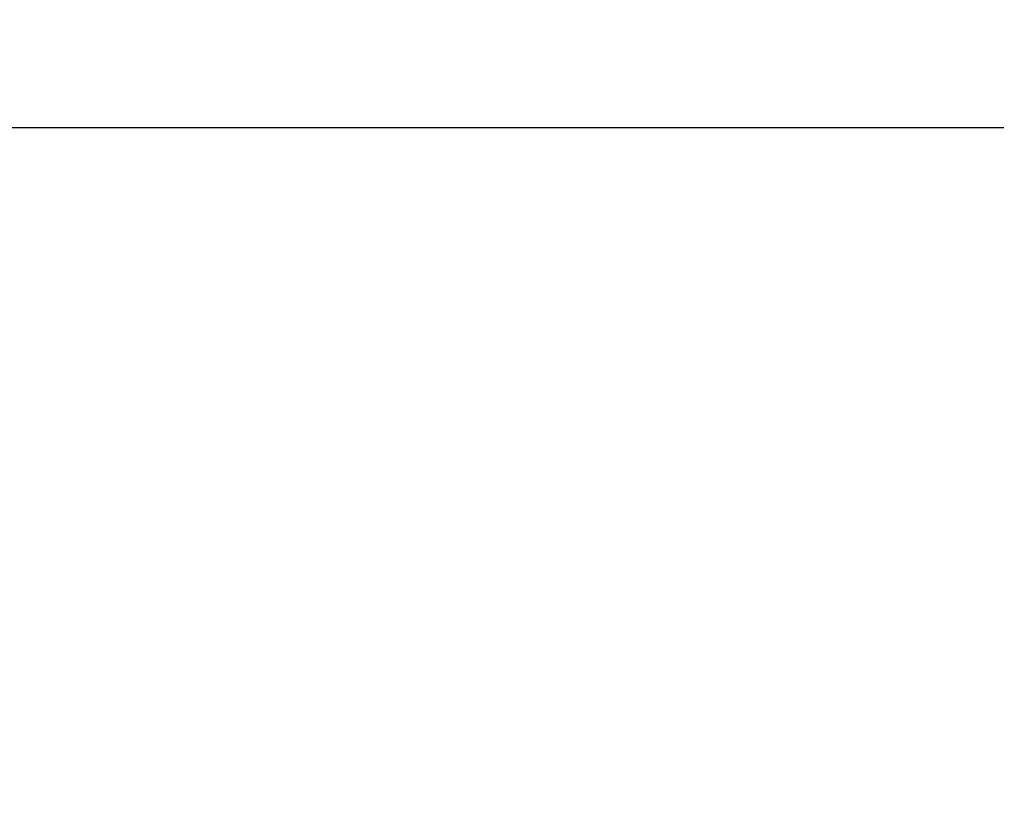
# Model space of a CAD drawing. Header units: inches. Extents: x 0.12 to 5.38, y 0.12 to 4.12.
# Drawn here: x 0.8473 to 1.1633, y 2.3548 to 2.6104 of the extents above; entities that cross this region are included whole.
import ezdxf

# ---------------------------------------------------------------- set-up
doc = ezdxf.new("R2010")
doc.units = ezdxf.units.IN
doc.header["$LTSCALE"] = 0.5
doc.header["$MEASUREMENT"] = 0
doc.linetypes.add('SLD-Solid', pattern=[0])
doc.styles.add('SLDTEXTSTYLE0', font='ARIAL.TTF', dxfattribs={"width": 0.948})
doc.dimstyles.new('SLDDIMSTYLE0', dxfattribs={"dimtxt": 0.060669, "dimasz": 0.060669, "dimexe": 0, "dimexo": 0.0625, "dimgap": 0.015167, "dimtad": 0, "dimtih": 1, "dimtoh": 1, "dimdec": 3, "dimrnd": 1e-09, "dimzin": 12, "dimdsep": 46, "dimtxsty": 'SLDTEXTSTYLE0', "dimsah": 1, "dimcen": 0.09, "dimadec": 0, "dimazin": 3, "dimtfac": 1, "dimtdec": 3, "dimtofl": 0, "dimtmove": 0, "dimatfit": 3, "dimfxl": 0, "dimfrac": 2, "dimtolj": 1, "dimtzin": 12, "dimarcsym": 0})

# ---------------------------------------------------------------- blocks, each defined once
blk = doc.blocks.new('_D')
at = {"color": 7, "linetype": 'SLD-Solid', "lineweight": 18}
for p, q in [((0.53416, 2.41734), (0.53416, 2.60673)), ((2.90916, 2.41734), (2.90916, 2.60673)), ((0.53416, 2.57548), (1.65248, 2.57548)), ((2.90916, 2.57548), (1.79084, 2.57548))]:
    blk.add_line(p, q, dxfattribs=at)
for points in [[(0.53416, 2.57548), (0.59483, 2.56615), (0.59483, 2.58481)], [(2.90916, 2.57548), (2.84849, 2.58481), (2.84849, 2.56615)]]:
    blk.add_solid(points, dxfattribs=at)
at = {"color": 7, "linetype": 'SLD-Solid', "lineweight": 18, "insert": (1.68373, 2.60949), "char_height": 0.0625, "attachment_point": 1, "style": 'SLDTEXTSTYLE0'}
blk.add_mtext('6"', dxfattribs=at)

msp = doc.modelspace()

# ---------------------------------------------------------------- dimensions: what is measured, and where the dimension line sits
at = {"color": 7, "linetype": 'SLD-Solid', "lineweight": 18}
dim = msp.add_linear_dim(base=(2.90916, 2.57548), p1=(0.53416, 2.35484), p2=(2.90916, 2.35484), text='6"', dimstyle='SLDDIMSTYLE0', dxfattribs=at)
dim.commit()
dim.dimension.update_dxf_attribs({"geometry": '_D', "text_midpoint": (1.72166, 2.57548), "dimtype": 160})

doc.saveas('drawing.dxf')
